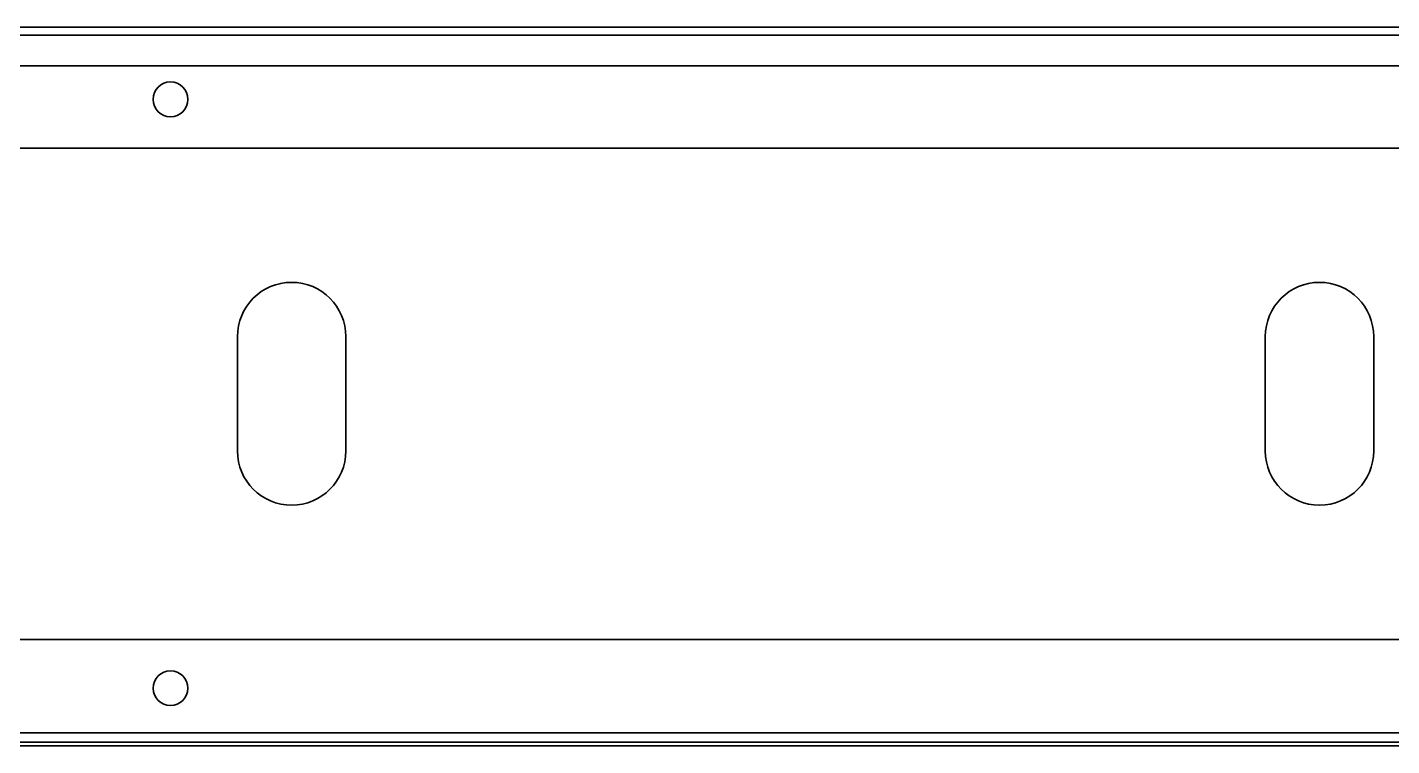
# Model space of a CAD drawing. Extents: x 53 to 4124, y 6244 to 10190.
# Drawn here: x 2600.8 to 2777, y 9927.7 to 10020.4 of the extents above; entities that cross this region are included whole.
import ezdxf

# ---------------------------------------------------------------- set-up
doc = ezdxf.new("R2010")
doc.units = 0
doc.header["$LTSCALE"] = 5
doc.layers.add('1', color=7, linetype='CONTINUOUS', true_color=0xffffff)

msp = doc.modelspace()

# ---------------------------------------------------------------- linework, layer by layer
at = {"layer": '1', "color": 7, "linetype": 'Continuous', "lineweight": 35}
for p, q in [((2274.78, 10020.39), (2903.78, 10020.39)), ((2897.78, 10019.37), (2280.78, 10019.37)), ((2280.78, 10015.42), (2897.78, 10015.42)), ((2897.78, 10004.79), (2280.78, 10004.79)), ((2627.92, 9965.71), (2627.92, 9980.47)), ((2641.92, 9980.47), (2641.92, 9965.71)), ((2760.63, 9965.71), (2760.63, 9980.47)), ((2774.63, 9980.47), (2774.63, 9965.71)), ((2897.78, 9941.39), (2280.78, 9941.39)), ((2282.78, 9929.32), (2895.78, 9929.32)), ((2280.78, 9927.67), (2897.78, 9927.67)), ((2282.78, 9928.12), (2895.78, 9928.12))]:
    msp.add_line(p, q, dxfattribs=at)
for centre in [(2619.28, 10011.09), (2619.28, 9935.09)]:
    msp.add_circle(centre, 2.25, dxfattribs=at)
for centre, start, end in [((2634.92, 9980.47), 0, 180), ((2767.63, 9980.47), 0, 180), ((2634.92, 9965.71), 180, 0), ((2767.63, 9965.71), 180, 0)]:
    msp.add_arc(centre, 7, start, end, dxfattribs=at)

doc.saveas('drawing.dxf')
